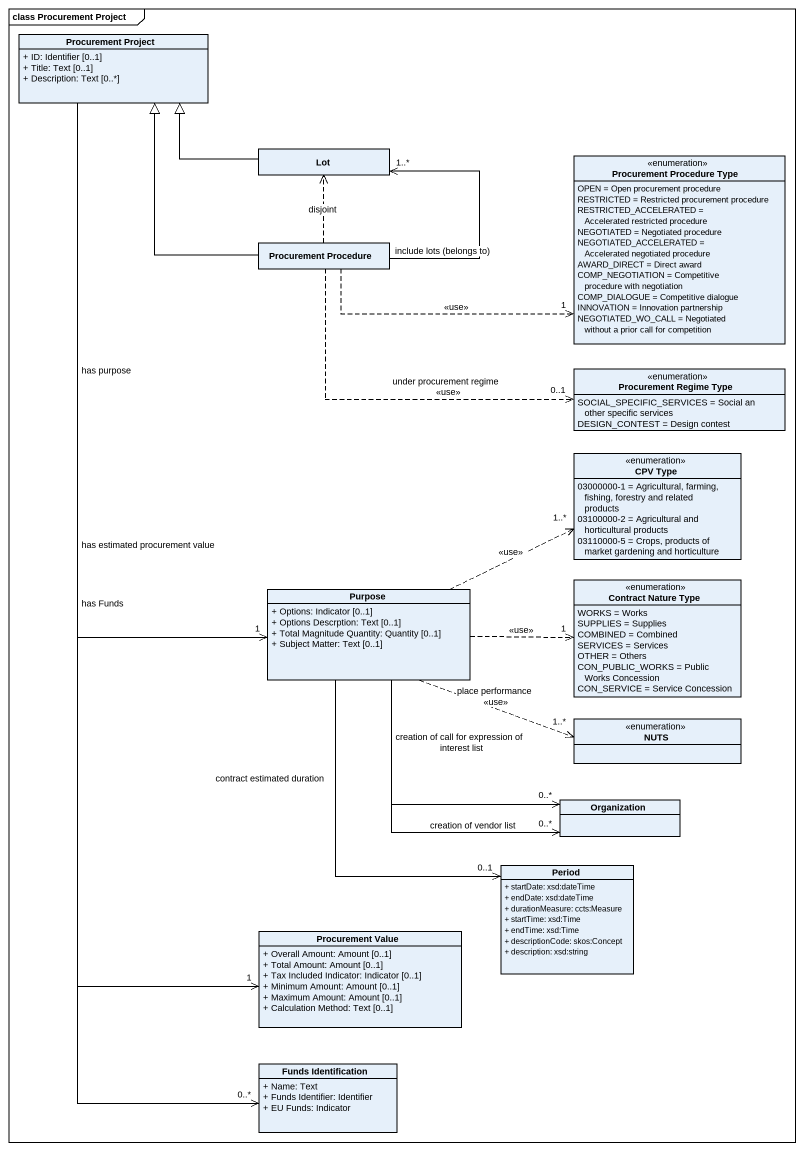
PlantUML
@startuml
mainframe class Procurement Project
hide circle
hide empty members
skinparam classAttributeIconSize 0
class "Procurement Project" as Procurement_Project {
  + ID: Identifier [0..1]
  + Title: Text [0..1]
  + Description: Text [0..*]
}
class Lot
enum "Procurement Procedure Type" as Procurement_Procedure_Type {
  OPEN = Open procurement procedure
  RESTRICTED = Restricted procurement procedure
  RESTRICTED_ACCELERATED = Accelerated restricted procedure
  NEGOTIATED = Negotiated procedure
  NEGOTIATED_ACCELERATED = Accelerated negotiated procedure
  AWARD_DIRECT = Direct award
  COMP_NEGOTIATION = Competitive procedure with negotiation
  COMP_DIALOGUE = Competitive dialogue
  INNOVATION = Innovation partnership
  NEGOTIATED_WO_CALL = Negotiated without a prior call for competition
}
class "Procurement Procedure" as Procurement_Procedure
enum "Procurement Regime Type" as Procurement_Regime_Type {
  SOCIAL_SPECIFIC_SERVICES = Social an other specific services
  DESIGN_CONTEST = Design contest
}
enum "CPV Type" as CPV_Type {
  03000000-1 = Agricultural, farming, fishing, forestry and related products
  03100000-2 = Agricultural and horticultural products
  03110000-5 = Crops, products of market gardening and horticulture
}
class Purpose {
  + Options: Indicator [0..1]
  + Options Descrption: Text [0..1]
  + Total Magnitude Quantity: Quantity [0..1]
  + Subject Matter: Text [0..1]
}
enum "Contract Nature Type" as Contract_Nature_Type {
  WORKS = Works
  SUPPLIES = Supplies
  COMBINED = Combined
  SERVICES = Services
  OTHER = Others
  CON_PUBLIC_WORKS = Public Works Concession
  CON_SERVICE = Service Concession
}
enum NUTS
class Organization
class Period {
  + startDate: xsd:dateTime
  + endDate: xsd:dateTime
  + durationMeasure: ccts:Measure
  + startTime: xsd:Time
  + endTime: xsd:Time
  + descriptionCode: skos:Concept
  + description: xsd:string
}
class "Procurement Value" as Procurement_Value {
  + Overall Amount: Amount [0..1]
  + Total Amount: Amount [0..1]
  + Tax Included Indicator: Indicator [0..1]
  + Minimum Amount: Amount [0..1]
  + Maximum Amount: Amount [0..1]
  + Calculation Method: Text [0..1]
}
class "Funds Identification" as Funds_Identification {
  + Name: Text
  + Funds Identifier: Identifier
  + EU Funds: Indicator
}
Procurement_Project --> "1" Purpose : has purpose
Procurement_Project --> "1" Procurement_Value : has estimated procurement value
Procurement_Project --> "0..*" Funds_Identification : has Funds
Lot -left-|> Procurement_Project
Procurement_Procedure -up-|> Procurement_Project
Procurement_Procedure .up.> Lot : disjoint
Procurement_Procedure -up-> "1..*" Lot : include lots (belongs to)
Procurement_Procedure .right.> "1" Procurement_Procedure_Type : <<use>>
Procurement_Procedure .right.> "0..1" Procurement_Regime_Type : under procurement regime\n<<use>>
Purpose .right.> "1..*" CPV_Type : <<use>>
Purpose .right.> "1" Contract_Nature_Type : <<use>>
Purpose .right.> "1..*" NUTS : place performance\n<<use>>
Purpose --> "0..*" Organization : creation of vendor list
Purpose --> "0..*" Organization : creation of call for expression of interest list
Purpose --> "0..1" Period : contract estimated duration
@enduml
